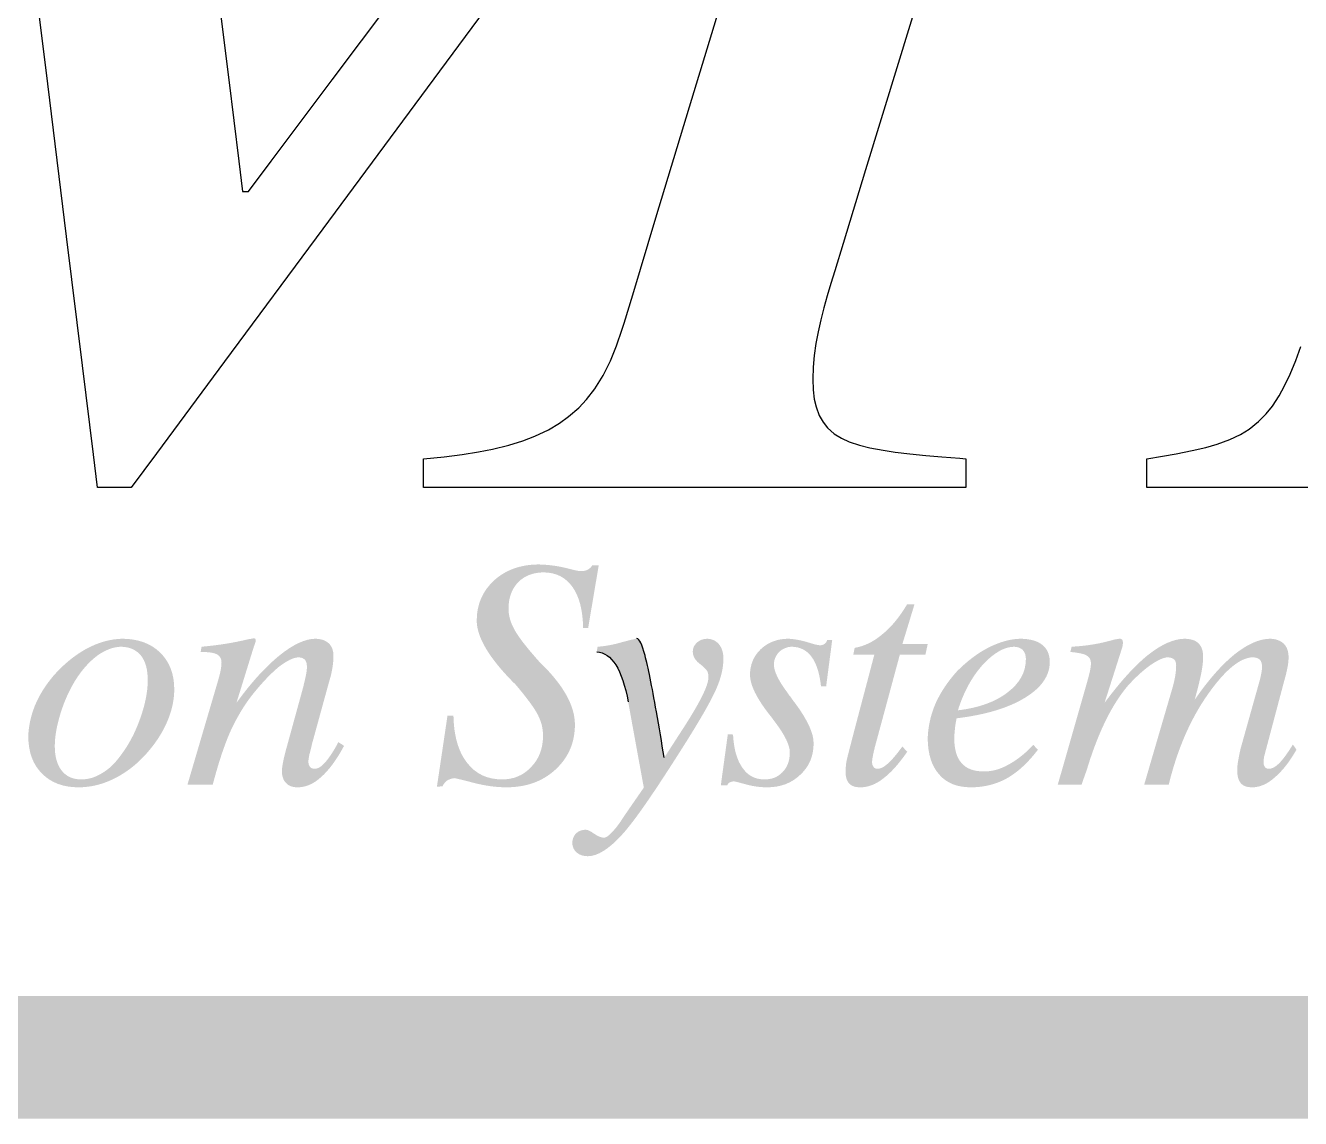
# Model space of a CAD drawing. Header units: millimetres. Extents: x 7456 to 7998, y -452 to -67.
# Drawn here: x 7729.77 to 7748.48, y -451.65 to -435.61 of the extents above; entities that cross this region are included whole.
import ezdxf

# ---------------------------------------------------------------- set-up
doc = ezdxf.new("R2010")
doc.units = ezdxf.units.MM
doc.header["$LTSCALE"] = 10
doc.layers.get('0').update_dxf_attribs({"linetype": 'CONTINUOUS'})
doc.layers.add('str', color=7, linetype='CONTINUOUS', lineweight=25)

# ---------------------------------------------------------------- blocks, each defined once
blk = doc.blocks.new('PMI-Logo-3')
h = blk.add_hatch(color=4)
edge = h.paths.add_edge_path()
edge.add_spline(control_points=[(49.058, -8.646), (49.03, -8.646), (49.002, -8.646), (48.974, -8.646)], knot_values=[0, 0, 0, 0, 1, 1, 1, 1], degree=3, periodic=0)
edge.add_spline(control_points=[(48.974, -8.646), (48.959, -8.672), (48.938, -8.691), (48.886, -8.717), (48.855, -8.724), (48.821, -8.722)], knot_values=[0, 0, 0, 0, 0.5, 0.5, 1, 1, 1, 1], degree=3, periodic=0)
edge.add_spline(control_points=[(48.821, -8.722), (48.81, -8.724), (48.746, -8.711), (48.627, -8.68)], knot_values=[0, 0, 0, 0, 1, 1, 1, 1], degree=3, periodic=0)
edge.add_spline(control_points=[(48.627, -8.68), (48.508, -8.652), (48.39, -8.637), (48.273, -8.635)], knot_values=[0, 0, 0, 0, 1, 1, 1, 1], degree=3, periodic=0)
edge.add_spline(control_points=[(48.273, -8.635), (48.04, -8.637), (47.847, -8.706), (47.697, -8.842)], knot_values=[0, 0, 0, 0, 1, 1, 1, 1], degree=3, periodic=0)
edge.add_spline(control_points=[(47.697, -8.842), (47.546, -8.981), (47.47, -9.153), (47.47, -9.581), (47.629, -9.848), (47.944, -10.168)], knot_values=[0, 0, 0, 0, 0.495868, 0.495868, 1, 1, 1, 1], degree=3, periodic=0)
edge.add_spline(control_points=[(47.944, -10.168), (47.954, -10.176), (47.957, -10.182), (47.962, -10.182)], knot_values=[0, 0, 0, 0, 1, 1, 1, 1], degree=3, periodic=0)
edge.add_spline(control_points=[(47.962, -10.182), (48.117, -10.364), (48.216, -10.498), (48.312, -10.681), (48.333, -10.771), (48.333, -11.026), (48.284, -11.163), (48.18, -11.27)], knot_values=[0, 0, 0, 0, 0.25982, 0.25982, 0.52368, 0.52368, 1, 1, 1, 1], degree=3, periodic=0)
edge.add_spline(control_points=[(48.18, -11.27), (48.078, -11.381), (47.951, -11.434), (47.8, -11.433)], knot_values=[0, 0, 0, 0, 1, 1, 1, 1], degree=3, periodic=0)
edge.add_spline(control_points=[(47.8, -11.433), (47.608, -11.434), (47.455, -11.361), (47.343, -11.215)], knot_values=[0, 0, 0, 0, 1, 1, 1, 1], degree=3, periodic=0)
edge.add_spline(control_points=[(47.343, -11.215), (47.23, -11.07), (47.172, -10.865), (47.167, -10.602)], knot_values=[0, 0, 0, 0, 1, 1, 1, 1], degree=3, periodic=0)
edge.add_spline(control_points=[(47.167, -10.602), (47.141, -10.602), (47.115, -10.603), (47.089, -10.604)], knot_values=[0, 0, 0, 0, 1, 1, 1, 1], degree=3, periodic=0)
edge.add_spline(control_points=[(47.089, -10.604), (47.044, -10.912), (46.998, -11.219), (46.952, -11.527)], knot_values=[0, 0, 0, 0, 1, 1, 1, 1], degree=3, periodic=0)
edge.add_spline(control_points=[(46.952, -11.527), (46.976, -11.526), (47, -11.525), (47.023, -11.525)], knot_values=[0, 0, 0, 0, 1, 1, 1, 1], degree=3, periodic=0)
edge.add_spline(control_points=[(47.023, -11.525), (47.036, -11.495), (47.058, -11.469), (47.086, -11.447)], knot_values=[0, 0, 0, 0, 1, 1, 1, 1], degree=3, periodic=0)
edge.add_spline(control_points=[(47.086, -11.447), (47.115, -11.43), (47.148, -11.42), (47.185, -11.417)], knot_values=[0, 0, 0, 0, 1, 1, 1, 1], degree=3, periodic=0)
edge.add_spline(control_points=[(47.185, -11.417), (47.198, -11.42), (47.279, -11.438), (47.577, -11.516), (47.72, -11.536), (48.113, -11.536), (48.327, -11.46), (48.663, -11.15), (48.748, -10.955), (48.748, -10.476), (48.601, -10.21), (48.305, -9.922)], knot_values=[0, 0, 0, 0, 0.129341, 0.129341, 0.257728, 0.257728, 0.501105, 0.501105, 0.746262, 0.746262, 1, 1, 1, 1], degree=3, periodic=0)
edge.add_spline(control_points=[(48.305, -9.922), (48.292, -9.913), (48.284, -9.901), (48.277, -9.893)], knot_values=[0, 0, 0, 0, 1, 1, 1, 1], degree=3, periodic=0)
edge.add_spline(control_points=[(48.277, -9.893), (48.12, -9.716), (48.014, -9.581), (47.962, -9.485)], knot_values=[0, 0, 0, 0, 1, 1, 1, 1], degree=3, periodic=0)
edge.add_spline(control_points=[(47.962, -9.485), (47.91, -9.392), (47.884, -9.301), (47.884, -9.069), (47.925, -8.955), (48.008, -8.868)], knot_values=[0, 0, 0, 0, 0.385787, 0.385787, 1, 1, 1, 1], degree=3, periodic=0)
edge.add_spline(control_points=[(48.008, -8.868), (48.089, -8.784), (48.201, -8.74), (48.339, -8.738)], knot_values=[0, 0, 0, 0, 1, 1, 1, 1], degree=3, periodic=0)
edge.add_spline(control_points=[(48.339, -8.738), (48.504, -8.74), (48.628, -8.803), (48.806, -9.054), (48.851, -9.233), (48.855, -9.464)], knot_values=[0, 0, 0, 0, 0.501569, 0.501569, 1, 1, 1, 1], degree=3, periodic=0)
edge.add_spline(control_points=[(48.855, -9.464), (48.877, -9.464), (48.898, -9.464), (48.92, -9.464)], knot_values=[0, 0, 0, 0, 1, 1, 1, 1], degree=3, periodic=0)
edge.add_spline(control_points=[(48.92, -9.464), (48.966, -9.191), (49.012, -8.919), (49.058, -8.646)], knot_values=[0, 0, 0, 0, 1, 1, 1, 1], degree=3, periodic=0)
h = blk.add_hatch(color=4)
edge = h.paths.add_edge_path()
edge.add_spline(control_points=[(53.34, -9.672), (53.23, -9.672), (53.12, -9.672), (53.01, -9.672)], knot_values=[0, 0, 0, 0, 1, 1, 1, 1], degree=3, periodic=0)
edge.add_spline(control_points=[(53.01, -9.672), (53.063, -9.499), (53.116, -9.326), (53.168, -9.153)], knot_values=[0, 0, 0, 0, 1, 1, 1, 1], degree=3, periodic=0)
edge.add_spline(control_points=[(53.168, -9.153), (53.137, -9.153), (53.105, -9.153), (53.073, -9.153)], knot_values=[0, 0, 0, 0, 1, 1, 1, 1], degree=3, periodic=0)
edge.add_spline(control_points=[(53.073, -9.153), (52.969, -9.326), (52.86, -9.457), (52.745, -9.548)], knot_values=[0, 0, 0, 0, 1, 1, 1, 1], degree=3, periodic=0)
edge.add_spline(control_points=[(52.745, -9.548), (52.632, -9.643), (52.514, -9.699), (52.389, -9.721)], knot_values=[0, 0, 0, 0, 1, 1, 1, 1], degree=3, periodic=0)
edge.add_spline(control_points=[(52.389, -9.721), (52.383, -9.751), (52.377, -9.78), (52.372, -9.81)], knot_values=[0, 0, 0, 0, 1, 1, 1, 1], degree=3, periodic=0)
edge.add_spline(control_points=[(52.372, -9.81), (52.463, -9.81), (52.554, -9.81), (52.645, -9.81)], knot_values=[0, 0, 0, 0, 1, 1, 1, 1], degree=3, periodic=0)
edge.add_spline(control_points=[(52.645, -9.81), (52.531, -10.245), (52.414, -10.68), (52.291, -11.158), (52.283, -11.195), (52.278, -11.23)], knot_values=[0, 0, 0, 0, 0.91361, 0.91361, 1, 1, 1, 1], degree=3, periodic=0)
edge.add_spline(control_points=[(52.278, -11.23), (52.275, -11.266), (52.27, -11.298), (52.27, -11.4), (52.287, -11.452), (52.317, -11.486)], knot_values=[0, 0, 0, 0, 0.27907, 0.27907, 1, 1, 1, 1], degree=3, periodic=0)
edge.add_spline(control_points=[(52.317, -11.486), (52.35, -11.521), (52.397, -11.536), (52.561, -11.536), (52.66, -11.501), (52.759, -11.423)], knot_values=[0, 0, 0, 0, 0.395683, 0.395683, 1, 1, 1, 1], degree=3, periodic=0)
edge.add_spline(control_points=[(52.759, -11.423), (52.86, -11.348), (52.964, -11.231), (53.073, -11.074)], knot_values=[0, 0, 0, 0, 1, 1, 1, 1], degree=3, periodic=0)
edge.add_spline(control_points=[(53.073, -11.074), (53.052, -11.051), (53.031, -11.028), (53.01, -11.005)], knot_values=[0, 0, 0, 0, 1, 1, 1, 1], degree=3, periodic=0)
edge.add_spline(control_points=[(53.01, -11.005), (52.937, -11.106), (52.875, -11.179), (52.823, -11.225)], knot_values=[0, 0, 0, 0, 1, 1, 1, 1], degree=3, periodic=0)
edge.add_spline(control_points=[(52.823, -11.225), (52.771, -11.272), (52.725, -11.296), (52.689, -11.294)], knot_values=[0, 0, 0, 0, 1, 1, 1, 1], degree=3, periodic=0)
edge.add_spline(control_points=[(52.689, -11.294), (52.667, -11.296), (52.65, -11.29), (52.637, -11.272)], knot_values=[0, 0, 0, 0, 1, 1, 1, 1], degree=3, periodic=0)
edge.add_spline(control_points=[(52.637, -11.272), (52.624, -11.259), (52.616, -11.238), (52.616, -11.191), (52.619, -11.165), (52.626, -11.13)], knot_values=[0, 0, 0, 0, 0.65, 0.65, 1, 1, 1, 1], degree=3, periodic=0)
edge.add_spline(control_points=[(52.626, -11.13), (52.632, -11.096), (52.641, -11.057), (52.652, -11.012)], knot_values=[0, 0, 0, 0, 1, 1, 1, 1], degree=3, periodic=0)
edge.add_spline(control_points=[(52.652, -11.012), (52.761, -10.611), (52.869, -10.21), (52.977, -9.81)], knot_values=[0, 0, 0, 0, 1, 1, 1, 1], degree=3, periodic=0)
edge.add_spline(control_points=[(52.977, -9.81), (53.088, -9.81), (53.199, -9.81), (53.31, -9.81)], knot_values=[0, 0, 0, 0, 1, 1, 1, 1], degree=3, periodic=0)
edge.add_spline(control_points=[(53.31, -9.81), (53.32, -9.764), (53.33, -9.718), (53.34, -9.672)], knot_values=[0, 0, 0, 0, 1, 1, 1, 1], degree=3, periodic=0)
h = blk.add_hatch(color=4)
edge = h.paths.add_edge_path()
edge.add_spline(control_points=[(43.451, -10.657), (43.507, -10.522), (43.533, -10.387), (43.533, -10.062), (43.472, -9.904), (43.352, -9.784)], knot_values=[0, 0, 0, 0, 0.394928, 0.394928, 1, 1, 1, 1], degree=3, periodic=0)
edge.add_spline(control_points=[(43.352, -9.784), (43.23, -9.665), (43.066, -9.604), (42.861, -9.602)], knot_values=[0, 0, 0, 0, 1, 1, 1, 1], degree=3, periodic=0)
edge.add_spline(control_points=[(42.861, -9.602), (42.708, -9.604), (42.552, -9.647), (42.396, -9.729)], knot_values=[0, 0, 0, 0, 1, 1, 1, 1], degree=3, periodic=0)
edge.add_spline(control_points=[(42.396, -9.729), (42.24, -9.815), (42.095, -9.932), (41.962, -10.083)], knot_values=[0, 0, 0, 0, 1, 1, 1, 1], degree=3, periodic=0)
edge.add_spline(control_points=[(41.962, -10.083), (41.856, -10.208), (41.773, -10.34), (41.718, -10.476)], knot_values=[0, 0, 0, 0, 1, 1, 1, 1], degree=3, periodic=0)
edge.add_spline(control_points=[(41.718, -10.476), (41.664, -10.615), (41.635, -10.748), (41.633, -10.88)], knot_values=[0, 0, 0, 0, 1, 1, 1, 1], degree=3, periodic=0)
edge.add_spline(control_points=[(41.633, -10.88), (41.635, -11.08), (41.694, -11.241), (41.812, -11.358)], knot_values=[0, 0, 0, 0, 1, 1, 1, 1], degree=3, periodic=0)
edge.add_spline(control_points=[(41.812, -11.358), (41.934, -11.48), (42.092, -11.536), (42.453, -11.536), (42.617, -11.495), (42.778, -11.409)], knot_values=[0, 0, 0, 0, 0.540717, 0.540717, 1, 1, 1, 1], degree=3, periodic=0)
edge.add_spline(control_points=[(42.778, -11.409), (42.939, -11.324), (43.086, -11.204), (43.216, -11.044)], knot_values=[0, 0, 0, 0, 1, 1, 1, 1], degree=3, periodic=0)
edge.add_spline(control_points=[(43.216, -11.044), (43.317, -10.923), (43.395, -10.795), (43.451, -10.657)], knot_values=[0, 0, 0, 0, 1, 1, 1, 1], degree=3, periodic=0)
edge = h.paths.add_edge_path(flags=16)
edge.add_spline(control_points=[(43.099, -9.82), (43.159, -9.896), (43.188, -10.003), (43.188, -10.293), (43.154, -10.459), (43.025, -10.823), (42.941, -10.984), (42.835, -11.122)], knot_values=[0, 0, 0, 0, 0.314887, 0.314887, 0.65646, 0.65646, 1, 1, 1, 1], degree=3, periodic=0)
edge.add_spline(control_points=[(42.835, -11.122), (42.762, -11.223), (42.682, -11.301), (42.591, -11.353)], knot_values=[0, 0, 0, 0, 1, 1, 1, 1], degree=3, periodic=0)
edge.add_spline(control_points=[(42.591, -11.353), (42.501, -11.409), (42.412, -11.434), (42.324, -11.433)], knot_values=[0, 0, 0, 0, 1, 1, 1, 1], degree=3, periodic=0)
edge.add_spline(control_points=[(42.324, -11.433), (42.216, -11.434), (42.13, -11.397), (42.069, -11.32)], knot_values=[0, 0, 0, 0, 1, 1, 1, 1], degree=3, periodic=0)
edge.add_spline(control_points=[(42.069, -11.32), (42.009, -11.246), (41.978, -11.139), (41.978, -10.872), (42.005, -10.729), (42.1, -10.42), (42.165, -10.275), (42.246, -10.142)], knot_values=[0, 0, 0, 0, 0.353018, 0.353018, 0.679112, 0.679112, 1, 1, 1, 1], degree=3, periodic=0)
edge.add_spline(control_points=[(42.246, -10.142), (42.334, -10.003), (42.43, -9.898), (42.534, -9.82)], knot_values=[0, 0, 0, 0, 1, 1, 1, 1], degree=3, periodic=0)
edge.add_spline(control_points=[(42.534, -9.82), (42.637, -9.747), (42.741, -9.708), (42.84, -9.706)], knot_values=[0, 0, 0, 0, 1, 1, 1, 1], degree=3, periodic=0)
edge.add_spline(control_points=[(42.84, -9.706), (42.952, -9.708), (43.038, -9.747), (43.099, -9.82)], knot_values=[0, 0, 0, 0, 1, 1, 1, 1], degree=3, periodic=0)
h = blk.add_hatch(color=4)
edge = h.paths.add_edge_path()
edge.add_spline(control_points=[(45.549, -10.161), (45.568, -10.098), (45.583, -10.038), (45.592, -9.979)], knot_values=[0, 0, 0, 0, 1, 1, 1, 1], degree=3, periodic=0)
edge.add_spline(control_points=[(45.592, -9.979), (45.601, -9.924), (45.605, -9.872), (45.605, -9.755), (45.585, -9.701), (45.503, -9.623), (45.445, -9.604), (45.37, -9.602)], knot_values=[0, 0, 0, 0, 0.253165, 0.253165, 0.626582, 0.626582, 1, 1, 1, 1], degree=3, periodic=0)
edge.add_spline(control_points=[(45.37, -9.602), (45.235, -9.604), (45.078, -9.677), (44.724, -9.965), (44.536, -10.169), (44.342, -10.438)], knot_values=[0, 0, 0, 0, 0.497372, 0.497372, 1, 1, 1, 1], degree=3, periodic=0)
edge.add_spline(control_points=[(44.342, -10.438), (44.418, -10.194), (44.493, -9.95), (44.569, -9.706)], knot_values=[0, 0, 0, 0, 1, 1, 1, 1], degree=3, periodic=0)
edge.add_spline(control_points=[(44.569, -9.706), (44.578, -9.685), (44.583, -9.669), (44.586, -9.656)], knot_values=[0, 0, 0, 0, 1, 1, 1, 1], degree=3, periodic=0)
edge.add_spline(control_points=[(44.586, -9.656), (44.591, -9.647), (44.593, -9.639), (44.593, -9.62), (44.593, -9.61), (44.588, -9.604)], knot_values=[0, 0, 0, 0, 0.3125, 0.3125, 1, 1, 1, 1], degree=3, periodic=0)
edge.add_spline(control_points=[(44.588, -9.604), (44.583, -9.6), (44.578, -9.597), (44.569, -9.595)], knot_values=[0, 0, 0, 0, 1, 1, 1, 1], degree=3, periodic=0)
edge.add_spline(control_points=[(44.569, -9.595), (44.565, -9.597), (44.541, -9.602), (44.5, -9.608)], knot_values=[0, 0, 0, 0, 1, 1, 1, 1], degree=3, periodic=0)
edge.add_spline(control_points=[(44.5, -9.608), (44.302, -9.656), (44.097, -9.688), (43.889, -9.706)], knot_values=[0, 0, 0, 0, 1, 1, 1, 1], degree=3, periodic=0)
edge.add_spline(control_points=[(43.889, -9.706), (43.885, -9.729), (43.881, -9.751), (43.876, -9.774)], knot_values=[0, 0, 0, 0, 1, 1, 1, 1], degree=3, periodic=0)
edge.add_spline(control_points=[(43.876, -9.774), (43.888, -9.774), (43.899, -9.774), (43.91, -9.774)], knot_values=[0, 0, 0, 0, 1, 1, 1, 1], degree=3, periodic=0)
edge.add_spline(control_points=[(43.91, -9.774), (43.999, -9.777), (44.061, -9.787), (44.097, -9.81)], knot_values=[0, 0, 0, 0, 1, 1, 1, 1], degree=3, periodic=0)
edge.add_spline(control_points=[(44.097, -9.81), (44.131, -9.831), (44.148, -9.865), (44.148, -9.939), (44.144, -9.976), (44.136, -10.018)], knot_values=[0, 0, 0, 0, 0.619048, 0.619048, 1, 1, 1, 1], degree=3, periodic=0)
edge.add_spline(control_points=[(44.136, -10.018), (44.126, -10.064), (44.113, -10.114), (43.966, -10.613), (43.836, -11.057), (43.705, -11.501)], knot_values=[0, 0, 0, 0, 0.111045, 0.111045, 1, 1, 1, 1], degree=3, periodic=0)
edge.add_spline(control_points=[(43.705, -11.501), (43.815, -11.501), (43.925, -11.501), (44.034, -11.501)], knot_values=[0, 0, 0, 0, 1, 1, 1, 1], degree=3, periodic=0)
edge.add_spline(control_points=[(44.034, -11.501), (44.11, -11.212), (44.187, -10.979), (44.269, -10.797)], knot_values=[0, 0, 0, 0, 1, 1, 1, 1], degree=3, periodic=0)
edge.add_spline(control_points=[(44.269, -10.797), (44.351, -10.621), (44.449, -10.456), (44.686, -10.163), (44.796, -10.049), (44.897, -9.966)], knot_values=[0, 0, 0, 0, 0.496819, 0.496819, 1, 1, 1, 1], degree=3, periodic=0)
edge.add_spline(control_points=[(44.897, -9.966), (45.001, -9.887), (45.084, -9.846), (45.152, -9.844)], knot_values=[0, 0, 0, 0, 1, 1, 1, 1], degree=3, periodic=0)
edge.add_spline(control_points=[(45.152, -9.844), (45.188, -9.846), (45.216, -9.857), (45.234, -9.876)], knot_values=[0, 0, 0, 0, 1, 1, 1, 1], degree=3, periodic=0)
edge.add_spline(control_points=[(45.234, -9.876), (45.251, -9.898), (45.26, -9.927), (45.26, -9.999), (45.255, -10.034), (45.247, -10.077)], knot_values=[0, 0, 0, 0, 0.606557, 0.606557, 1, 1, 1, 1], degree=3, periodic=0)
edge.add_spline(control_points=[(45.247, -10.077), (45.238, -10.12), (45.225, -10.178), (45.206, -10.252)], knot_values=[0, 0, 0, 0, 1, 1, 1, 1], degree=3, periodic=0)
edge.add_spline(control_points=[(45.206, -10.252), (45.134, -10.514), (45.062, -10.776), (44.99, -11.038)], knot_values=[0, 0, 0, 0, 1, 1, 1, 1], degree=3, periodic=0)
edge.add_spline(control_points=[(44.99, -11.038), (44.972, -11.106), (44.957, -11.165), (44.949, -11.21)], knot_values=[0, 0, 0, 0, 1, 1, 1, 1], degree=3, periodic=0)
edge.add_spline(control_points=[(44.949, -11.21), (44.941, -11.257), (44.934, -11.294), (44.934, -11.391), (44.953, -11.443), (45.024, -11.519), (45.074, -11.536), (45.242, -11.536), (45.344, -11.495), (45.443, -11.404)], knot_values=[0, 0, 0, 0, 0.094941, 0.094941, 0.328336, 0.328336, 0.577274, 0.577274, 1, 1, 1, 1], degree=3, periodic=0)
edge.add_spline(control_points=[(45.443, -11.404), (45.542, -11.318), (45.644, -11.182), (45.743, -10.997)], knot_values=[0, 0, 0, 0, 1, 1, 1, 1], degree=3, periodic=0)
edge.add_spline(control_points=[(45.743, -10.997), (45.719, -10.98), (45.694, -10.964), (45.669, -10.948)], knot_values=[0, 0, 0, 0, 1, 1, 1, 1], degree=3, periodic=0)
edge.add_spline(control_points=[(45.669, -10.948), (45.605, -11.07), (45.546, -11.156), (45.497, -11.212)], knot_values=[0, 0, 0, 0, 1, 1, 1, 1], degree=3, periodic=0)
edge.add_spline(control_points=[(45.497, -11.212), (45.447, -11.268), (45.402, -11.296), (45.363, -11.294)], knot_values=[0, 0, 0, 0, 1, 1, 1, 1], degree=3, periodic=0)
edge.add_spline(control_points=[(45.363, -11.294), (45.337, -11.296), (45.315, -11.288), (45.3, -11.27)], knot_values=[0, 0, 0, 0, 1, 1, 1, 1], degree=3, periodic=0)
edge.add_spline(control_points=[(45.3, -11.27), (45.287, -11.256), (45.279, -11.231), (45.279, -11.179), (45.284, -11.152), (45.29, -11.117)], knot_values=[0, 0, 0, 0, 0.613636, 0.613636, 1, 1, 1, 1], degree=3, periodic=0)
edge.add_spline(control_points=[(45.29, -11.117), (45.299, -11.085), (45.312, -11.033), (45.328, -10.964)], knot_values=[0, 0, 0, 0, 1, 1, 1, 1], degree=3, periodic=0)
edge.add_spline(control_points=[(45.328, -10.964), (45.402, -10.696), (45.475, -10.428), (45.549, -10.161)], knot_values=[0, 0, 0, 0, 1, 1, 1, 1], degree=3, periodic=0)
h = blk.add_hatch(color=4)
edge = h.paths.add_edge_path()
edge.add_spline(control_points=[(49.911, -11.15), (49.877, -10.951), (49.844, -10.752), (49.749, -10.213), (49.7, -9.966), (49.621, -9.675), (49.585, -9.602), (49.554, -9.6)], knot_values=[0, 0, 0, 0, 0.226419, 0.226419, 0.614671, 0.614671, 1, 1, 1, 1], degree=3, periodic=0)
edge.add_spline(control_points=[(49.554, -9.6), (49.538, -9.602), (49.473, -9.617), (49.361, -9.647)], knot_values=[0, 0, 0, 0, 1, 1, 1, 1], degree=3, periodic=0)
edge.add_spline(control_points=[(49.361, -9.647), (49.248, -9.68), (49.144, -9.699), (49.043, -9.706)], knot_values=[0, 0, 0, 0, 1, 1, 1, 1], degree=3, periodic=0)
edge.add_spline(control_points=[(49.043, -9.706), (49.039, -9.729), (49.036, -9.751), (49.032, -9.774)], knot_values=[0, 0, 0, 0, 1, 1, 1, 1], degree=3, periodic=0)
edge.add_spline(control_points=[(49.032, -9.774), (49.227, -9.784), (49.362, -9.999), (49.442, -10.425)], knot_values=[0, 0, 0, 0, 1, 1, 1, 1], degree=3, periodic=0)
edge.add_spline(control_points=[(49.442, -10.425), (49.442, -10.435), (49.445, -10.441), (49.445, -10.444)], knot_values=[0, 0, 0, 0, 1, 1, 1, 1], degree=3, periodic=0)
edge.add_spline(control_points=[(49.445, -10.444), (49.511, -10.809), (49.578, -11.175), (49.645, -11.54)], knot_values=[0, 0, 0, 0, 1, 1, 1, 1], degree=3, periodic=0)
edge.add_spline(control_points=[(49.645, -11.54), (49.558, -11.665), (49.471, -11.791), (49.385, -11.916)], knot_values=[0, 0, 0, 0, 1, 1, 1, 1], degree=3, periodic=0)
edge.add_spline(control_points=[(49.385, -11.916), (49.333, -12), (49.283, -12.067), (49.235, -12.116)], knot_values=[0, 0, 0, 0, 1, 1, 1, 1], degree=3, periodic=0)
edge.add_spline(control_points=[(49.235, -12.116), (49.188, -12.168), (49.154, -12.192), (49.091, -12.192), (49.05, -12.175), (48.998, -12.14)], knot_values=[0, 0, 0, 0, 0.45283, 0.45283, 1, 1, 1, 1], degree=3, periodic=0)
edge.add_spline(control_points=[(48.998, -12.14), (48.951, -12.106), (48.914, -12.088), (48.838, -12.088), (48.798, -12.106), (48.762, -12.136)], knot_values=[0, 0, 0, 0, 0.338462, 0.338462, 1, 1, 1, 1], degree=3, periodic=0)
edge.add_spline(control_points=[(48.762, -12.136), (48.733, -12.168), (48.715, -12.209), (48.713, -12.257)], knot_values=[0, 0, 0, 0, 1, 1, 1, 1], degree=3, periodic=0)
edge.add_spline(control_points=[(48.713, -12.257), (48.715, -12.311), (48.735, -12.354), (48.772, -12.386)], knot_values=[0, 0, 0, 0, 1, 1, 1, 1], degree=3, periodic=0)
edge.add_spline(control_points=[(48.772, -12.386), (48.81, -12.418), (48.858, -12.433), (49.045, -12.433), (49.193, -12.338), (49.538, -11.958), (49.796, -11.576), (50.379, -10.657), (50.521, -10.407), (50.652, -10.109), (50.681, -9.978), (50.681, -9.786), (50.662, -9.722), (50.585, -9.628), (50.533, -9.604), (50.468, -9.602)], knot_values=[0, 0, 0, 0, 0.097957, 0.097957, 0.31786, 0.31786, 0.540564, 0.540564, 0.680611, 0.680611, 0.817892, 0.817892, 0.908946, 0.908946, 1, 1, 1, 1], degree=3, periodic=0)
edge.add_spline(control_points=[(50.468, -9.602), (50.416, -9.604), (50.371, -9.621), (50.336, -9.652)], knot_values=[0, 0, 0, 0, 1, 1, 1, 1], degree=3, periodic=0)
edge.add_spline(control_points=[(50.336, -9.652), (50.302, -9.685), (50.282, -9.722), (50.282, -9.833), (50.317, -9.889), (50.384, -9.937)], knot_values=[0, 0, 0, 0, 0.414894, 0.414894, 1, 1, 1, 1], degree=3, periodic=0)
edge.add_spline(control_points=[(50.384, -9.937), (50.392, -9.945), (50.396, -9.95), (50.401, -9.95)], knot_values=[0, 0, 0, 0, 1, 1, 1, 1], degree=3, periodic=0)
edge.add_spline(control_points=[(50.401, -9.95), (50.44, -9.984), (50.463, -10.01), (50.473, -10.028)], knot_values=[0, 0, 0, 0, 1, 1, 1, 1], degree=3, periodic=0)
edge.add_spline(control_points=[(50.473, -10.028), (50.481, -10.049), (50.486, -10.072), (50.486, -10.157), (50.46, -10.236), (50.408, -10.34)], knot_values=[0, 0, 0, 0, 0.333333, 0.333333, 1, 1, 1, 1], degree=3, periodic=0)
edge.add_spline(control_points=[(50.408, -10.34), (50.356, -10.448), (50.27, -10.595), (50.069, -10.905), (49.99, -11.028), (49.911, -11.15)], knot_values=[0, 0, 0, 0, 0.605872, 0.605872, 1, 1, 1, 1], degree=3, periodic=0)
h = blk.add_hatch(color=4)
edge = h.paths.add_edge_path()
edge.add_spline(control_points=[(52.097, -9.617), (52.074, -9.617), (52.051, -9.617), (52.029, -9.617)], knot_values=[0, 0, 0, 0, 1, 1, 1, 1], degree=3, periodic=0)
edge.add_spline(control_points=[(52.029, -9.617), (52.029, -9.639), (52.018, -9.654), (52, -9.667)], knot_values=[0, 0, 0, 0, 1, 1, 1, 1], degree=3, periodic=0)
edge.add_spline(control_points=[(52, -9.667), (51.983, -9.682), (51.961, -9.688), (51.938, -9.686)], knot_values=[0, 0, 0, 0, 1, 1, 1, 1], degree=3, periodic=0)
edge.add_spline(control_points=[(51.938, -9.686), (51.918, -9.688), (51.862, -9.675), (51.772, -9.646)], knot_values=[0, 0, 0, 0, 1, 1, 1, 1], degree=3, periodic=0)
edge.add_spline(control_points=[(51.772, -9.646), (51.681, -9.62), (51.597, -9.604), (51.519, -9.602)], knot_values=[0, 0, 0, 0, 1, 1, 1, 1], degree=3, periodic=0)
edge.add_spline(control_points=[(51.519, -9.602), (51.379, -9.604), (51.262, -9.649), (51.167, -9.738)], knot_values=[0, 0, 0, 0, 1, 1, 1, 1], degree=3, periodic=0)
edge.add_spline(control_points=[(51.167, -9.738), (51.074, -9.828), (51.027, -9.939), (51.027, -10.202), (51.113, -10.377), (51.281, -10.592)], knot_values=[0, 0, 0, 0, 0.506726, 0.506726, 1, 1, 1, 1], degree=3, periodic=0)
edge.add_spline(control_points=[(51.281, -10.592), (51.304, -10.618), (51.317, -10.638), (51.325, -10.649)], knot_values=[0, 0, 0, 0, 1, 1, 1, 1], degree=3, periodic=0)
edge.add_spline(control_points=[(51.325, -10.649), (51.333, -10.662), (51.346, -10.677), (51.359, -10.694)], knot_values=[0, 0, 0, 0, 1, 1, 1, 1], degree=3, periodic=0)
edge.add_spline(control_points=[(51.359, -10.694), (51.484, -10.862), (51.545, -10.989), (51.545, -11.189), (51.515, -11.272), (51.452, -11.337)], knot_values=[0, 0, 0, 0, 0.455621, 0.455621, 1, 1, 1, 1], degree=3, periodic=0)
edge.add_spline(control_points=[(51.452, -11.337), (51.392, -11.402), (51.312, -11.434), (51.214, -11.433)], knot_values=[0, 0, 0, 0, 1, 1, 1, 1], degree=3, periodic=0)
edge.add_spline(control_points=[(51.214, -11.433), (51.094, -11.434), (50.998, -11.384), (50.928, -11.281)], knot_values=[0, 0, 0, 0, 1, 1, 1, 1], degree=3, periodic=0)
edge.add_spline(control_points=[(50.928, -11.281), (50.857, -11.182), (50.816, -11.038), (50.806, -10.849)], knot_values=[0, 0, 0, 0, 1, 1, 1, 1], degree=3, periodic=0)
edge.add_spline(control_points=[(50.806, -10.849), (50.783, -10.848), (50.761, -10.847), (50.738, -10.846)], knot_values=[0, 0, 0, 0, 1, 1, 1, 1], degree=3, periodic=0)
edge.add_spline(control_points=[(50.738, -10.846), (50.708, -11.068), (50.677, -11.29), (50.647, -11.512)], knot_values=[0, 0, 0, 0, 1, 1, 1, 1], degree=3, periodic=0)
edge.add_spline(control_points=[(50.647, -11.512), (50.674, -11.512), (50.701, -11.512), (50.728, -11.512)], knot_values=[0, 0, 0, 0, 1, 1, 1, 1], degree=3, periodic=0)
edge.add_spline(control_points=[(50.728, -11.512), (50.738, -11.495), (50.748, -11.482), (50.761, -11.473)], knot_values=[0, 0, 0, 0, 1, 1, 1, 1], degree=3, periodic=0)
edge.add_spline(control_points=[(50.761, -11.473), (50.777, -11.465), (50.793, -11.46), (50.818, -11.459)], knot_values=[0, 0, 0, 0, 1, 1, 1, 1], degree=3, periodic=0)
edge.add_spline(control_points=[(50.818, -11.459), (50.831, -11.46), (50.884, -11.473), (51.073, -11.525), (51.163, -11.536), (51.421, -11.536), (51.566, -11.485), (51.683, -11.371)], knot_values=[0, 0, 0, 0, 0.245667, 0.245667, 0.497112, 0.497112, 1, 1, 1, 1], degree=3, periodic=0)
edge.add_spline(control_points=[(51.683, -11.371), (51.8, -11.264), (51.855, -11.126), (51.855, -10.833), (51.777, -10.662), (51.623, -10.452)], knot_values=[0, 0, 0, 0, 0.562249, 0.562249, 1, 1, 1, 1], degree=3, periodic=0)
edge.add_spline(control_points=[(51.623, -10.452), (51.592, -10.413), (51.571, -10.384), (51.556, -10.36)], knot_values=[0, 0, 0, 0, 1, 1, 1, 1], degree=3, periodic=0)
edge.add_spline(control_points=[(51.556, -10.36), (51.546, -10.351), (51.536, -10.338), (51.523, -10.316)], knot_values=[0, 0, 0, 0, 1, 1, 1, 1], degree=3, periodic=0)
edge.add_spline(control_points=[(51.523, -10.316), (51.4, -10.153), (51.338, -10.028), (51.338, -9.876), (51.361, -9.823), (51.406, -9.774)], knot_values=[0, 0, 0, 0, 0.596899, 0.596899, 1, 1, 1, 1], degree=3, periodic=0)
edge.add_spline(control_points=[(51.406, -9.774), (51.452, -9.732), (51.506, -9.708), (51.569, -9.706)], knot_values=[0, 0, 0, 0, 1, 1, 1, 1], degree=3, periodic=0)
edge.add_spline(control_points=[(51.569, -9.706), (51.678, -9.708), (51.764, -9.751), (51.827, -9.835)], knot_values=[0, 0, 0, 0, 1, 1, 1, 1], degree=3, periodic=0)
edge.add_spline(control_points=[(51.827, -9.835), (51.892, -9.922), (51.933, -10.051), (51.951, -10.223)], knot_values=[0, 0, 0, 0, 1, 1, 1, 1], degree=3, periodic=0)
edge.add_spline(control_points=[(51.951, -10.223), (51.973, -10.223), (51.995, -10.223), (52.018, -10.223)], knot_values=[0, 0, 0, 0, 1, 1, 1, 1], degree=3, periodic=0)
edge.add_spline(control_points=[(52.018, -10.223), (52.044, -10.021), (52.071, -9.819), (52.097, -9.617)], knot_values=[0, 0, 0, 0, 1, 1, 1, 1], degree=3, periodic=0)
h = blk.add_hatch(color=4)
edge = h.paths.add_edge_path()
edge.add_spline(control_points=[(53.716, -10.638), (54.094, -10.592), (54.389, -10.503), (54.821, -10.239), (54.929, -10.083), (54.929, -9.81), (54.896, -9.735), (54.832, -9.682)], knot_values=[0, 0, 0, 0, 0.396417, 0.396417, 0.791868, 0.791868, 1, 1, 1, 1], degree=3, periodic=0)
edge.add_spline(control_points=[(54.832, -9.682), (54.767, -9.63), (54.672, -9.604), (54.549, -9.602)], knot_values=[0, 0, 0, 0, 1, 1, 1, 1], degree=3, periodic=0)
edge.add_spline(control_points=[(54.549, -9.602), (54.418, -9.604), (54.28, -9.643), (54.133, -9.716)], knot_values=[0, 0, 0, 0, 1, 1, 1, 1], degree=3, periodic=0)
edge.add_spline(control_points=[(54.133, -9.716), (53.986, -9.792), (53.85, -9.896), (53.722, -10.025)], knot_values=[0, 0, 0, 0, 1, 1, 1, 1], degree=3, periodic=0)
edge.add_spline(control_points=[(53.722, -10.025), (53.602, -10.157), (53.507, -10.299), (53.439, -10.451)], knot_values=[0, 0, 0, 0, 1, 1, 1, 1], degree=3, periodic=0)
edge.add_spline(control_points=[(53.439, -10.451), (53.375, -10.605), (53.343, -10.757), (53.34, -10.906)], knot_values=[0, 0, 0, 0, 1, 1, 1, 1], degree=3, periodic=0)
edge.add_spline(control_points=[(53.34, -10.906), (53.343, -11.106), (53.392, -11.262), (53.491, -11.371)], knot_values=[0, 0, 0, 0, 1, 1, 1, 1], degree=3, periodic=0)
edge.add_spline(control_points=[(53.491, -11.371), (53.59, -11.485), (53.729, -11.536), (54.072, -11.536), (54.228, -11.498), (54.509, -11.342), (54.644, -11.217), (54.774, -11.048)], knot_values=[0, 0, 0, 0, 0.341416, 0.341416, 0.671297, 0.671297, 1, 1, 1, 1], degree=3, periodic=0)
edge.add_spline(control_points=[(54.774, -11.048), (54.754, -11.027), (54.735, -11.005), (54.715, -10.984)], knot_values=[0, 0, 0, 0, 1, 1, 1, 1], degree=3, periodic=0)
edge.add_spline(control_points=[(54.715, -10.984), (54.608, -11.098), (54.497, -11.184), (54.387, -11.243)], knot_values=[0, 0, 0, 0, 1, 1, 1, 1], degree=3, periodic=0)
edge.add_spline(control_points=[(54.387, -11.243), (54.28, -11.303), (54.174, -11.331), (54.075, -11.329)], knot_values=[0, 0, 0, 0, 1, 1, 1, 1], degree=3, periodic=0)
edge.add_spline(control_points=[(54.075, -11.329), (53.945, -11.331), (53.847, -11.296), (53.783, -11.223)], knot_values=[0, 0, 0, 0, 1, 1, 1, 1], degree=3, periodic=0)
edge.add_spline(control_points=[(53.783, -11.223), (53.718, -11.153), (53.686, -11.046), (53.686, -10.873), (53.688, -10.836), (53.693, -10.789)], knot_values=[0, 0, 0, 0, 0.836735, 0.836735, 1, 1, 1, 1], degree=3, periodic=0)
edge.add_spline(control_points=[(53.693, -10.789), (53.696, -10.745), (53.705, -10.694), (53.716, -10.638)], knot_values=[0, 0, 0, 0, 1, 1, 1, 1], degree=3, periodic=0)
edge = h.paths.add_edge_path(flags=16)
edge.add_spline(control_points=[(54.577, -9.748), (54.605, -9.779), (54.618, -9.818), (54.618, -10.036), (54.538, -10.181), (54.379, -10.301)], knot_values=[0, 0, 0, 0, 0.216216, 0.216216, 1, 1, 1, 1], degree=3, periodic=0)
edge.add_spline(control_points=[(54.379, -10.301), (54.219, -10.425), (54.005, -10.501), (53.733, -10.534)], knot_values=[0, 0, 0, 0, 1, 1, 1, 1], degree=3, periodic=0)
edge.add_spline(control_points=[(53.733, -10.534), (53.808, -10.295), (53.917, -10.096), (54.057, -9.94)], knot_values=[0, 0, 0, 0, 1, 1, 1, 1], degree=3, periodic=0)
edge.add_spline(control_points=[(54.057, -9.94), (54.2, -9.786), (54.335, -9.708), (54.465, -9.706)], knot_values=[0, 0, 0, 0, 1, 1, 1, 1], degree=3, periodic=0)
edge.add_spline(control_points=[(54.465, -9.706), (54.512, -9.708), (54.551, -9.722), (54.577, -9.748)], knot_values=[0, 0, 0, 0, 1, 1, 1, 1], degree=3, periodic=0)
h = blk.add_hatch(color=4)
edge = h.paths.add_edge_path()
edge.add_spline(control_points=[(56.477, -11.501), (56.589, -11.044), (56.757, -10.653), (57.21, -10.008), (57.407, -9.846), (57.573, -9.844)], knot_values=[0, 0, 0, 0, 0.501224, 0.501224, 1, 1, 1, 1], degree=3, periodic=0)
edge.add_spline(control_points=[(57.573, -9.844), (57.615, -9.846), (57.644, -9.857), (57.664, -9.876)], knot_values=[0, 0, 0, 0, 1, 1, 1, 1], degree=3, periodic=0)
edge.add_spline(control_points=[(57.664, -9.876), (57.683, -9.898), (57.691, -9.927), (57.691, -9.989), (57.69, -10.018), (57.681, -10.055)], knot_values=[0, 0, 0, 0, 0.634615, 0.634615, 1, 1, 1, 1], degree=3, periodic=0)
edge.add_spline(control_points=[(57.681, -10.055), (57.675, -10.094), (57.664, -10.14), (57.649, -10.189)], knot_values=[0, 0, 0, 0, 1, 1, 1, 1], degree=3, periodic=0)
edge.add_spline(control_points=[(57.649, -10.189), (57.57, -10.47), (57.492, -10.75), (57.413, -11.031)], knot_values=[0, 0, 0, 0, 1, 1, 1, 1], degree=3, periodic=0)
edge.add_spline(control_points=[(57.413, -11.031), (57.4, -11.087), (57.39, -11.139), (57.381, -11.189)], knot_values=[0, 0, 0, 0, 1, 1, 1, 1], degree=3, periodic=0)
edge.add_spline(control_points=[(57.381, -11.189), (57.372, -11.241), (57.368, -11.279), (57.368, -11.389), (57.385, -11.447), (57.415, -11.482)], knot_values=[0, 0, 0, 0, 0.268817, 0.268817, 1, 1, 1, 1], degree=3, periodic=0)
edge.add_spline(control_points=[(57.415, -11.482), (57.446, -11.519), (57.496, -11.536), (57.657, -11.536), (57.755, -11.498), (57.854, -11.41)], knot_values=[0, 0, 0, 0, 0.416058, 0.416058, 1, 1, 1, 1], degree=3, periodic=0)
edge.add_spline(control_points=[(57.854, -11.41), (57.953, -11.327), (58.05, -11.205), (58.14, -11.046)], knot_values=[0, 0, 0, 0, 1, 1, 1, 1], degree=3, periodic=0)
edge.add_spline(control_points=[(58.14, -11.046), (58.125, -11.024), (58.109, -11.001), (58.093, -10.979)], knot_values=[0, 0, 0, 0, 1, 1, 1, 1], degree=3, periodic=0)
edge.add_spline(control_points=[(58.093, -10.979), (58.02, -11.098), (57.96, -11.179), (57.912, -11.225)], knot_values=[0, 0, 0, 0, 1, 1, 1, 1], degree=3, periodic=0)
edge.add_spline(control_points=[(57.912, -11.225), (57.865, -11.272), (57.821, -11.296), (57.781, -11.294)], knot_values=[0, 0, 0, 0, 1, 1, 1, 1], degree=3, periodic=0)
edge.add_spline(control_points=[(57.781, -11.294), (57.758, -11.296), (57.743, -11.29), (57.73, -11.272)], knot_values=[0, 0, 0, 0, 1, 1, 1, 1], degree=3, periodic=0)
edge.add_spline(control_points=[(57.73, -11.272), (57.717, -11.257), (57.711, -11.233), (57.711, -11.195), (57.714, -11.184), (57.714, -11.169)], knot_values=[0, 0, 0, 0, 0.757576, 0.757576, 1, 1, 1, 1], degree=3, periodic=0)
edge.add_spline(control_points=[(57.714, -11.169), (57.716, -11.156), (57.717, -11.14), (57.722, -11.124)], knot_values=[0, 0, 0, 0, 1, 1, 1, 1], degree=3, periodic=0)
edge.add_spline(control_points=[(57.722, -11.124), (57.807, -10.804), (57.892, -10.483), (57.977, -10.163)], knot_values=[0, 0, 0, 0, 1, 1, 1, 1], degree=3, periodic=0)
edge.add_spline(control_points=[(57.977, -10.163), (58, -10.083), (58.015, -10.018), (58.024, -9.971)], knot_values=[0, 0, 0, 0, 1, 1, 1, 1], degree=3, periodic=0)
edge.add_spline(control_points=[(58.024, -9.971), (58.033, -9.926), (58.037, -9.883), (58.037, -9.771), (58.018, -9.709), (57.932, -9.626), (57.873, -9.604), (57.795, -9.602)], knot_values=[0, 0, 0, 0, 0.21249, 0.21249, 0.611713, 0.611713, 1, 1, 1, 1], degree=3, periodic=0)
edge.add_spline(control_points=[(57.795, -9.602), (57.655, -9.604), (57.499, -9.673), (57.332, -9.807)], knot_values=[0, 0, 0, 0, 1, 1, 1, 1], degree=3, periodic=0)
edge.add_spline(control_points=[(57.332, -9.807), (57.163, -9.945), (56.99, -10.142), (56.815, -10.397)], knot_values=[0, 0, 0, 0, 1, 1, 1, 1], degree=3, periodic=0)
edge.add_spline(control_points=[(56.815, -10.397), (56.859, -10.236), (56.888, -10.116), (56.919, -9.953), (56.925, -9.889), (56.925, -9.761), (56.906, -9.703), (56.826, -9.623), (56.766, -9.604), (56.683, -9.602)], knot_values=[0, 0, 0, 0, 0.207117, 0.207117, 0.408516, 0.408516, 0.712956, 0.712956, 1, 1, 1, 1], degree=3, periodic=0)
edge.add_spline(control_points=[(56.683, -9.602), (56.542, -9.604), (56.382, -9.675), (56.205, -9.815)], knot_values=[0, 0, 0, 0, 1, 1, 1, 1], degree=3, periodic=0)
edge.add_spline(control_points=[(56.205, -9.815), (56.03, -9.958), (55.842, -10.166), (55.641, -10.438)], knot_values=[0, 0, 0, 0, 1, 1, 1, 1], degree=3, periodic=0)
edge.add_spline(control_points=[(55.641, -10.438), (55.718, -10.199), (55.794, -9.96), (55.87, -9.721)], knot_values=[0, 0, 0, 0, 1, 1, 1, 1], degree=3, periodic=0)
edge.add_spline(control_points=[(55.87, -9.721), (55.875, -9.709), (55.877, -9.696), (55.878, -9.685)], knot_values=[0, 0, 0, 0, 1, 1, 1, 1], degree=3, periodic=0)
edge.add_spline(control_points=[(55.878, -9.685), (55.881, -9.672), (55.881, -9.66), (55.881, -9.634), (55.878, -9.621), (55.864, -9.607), (55.852, -9.602), (55.838, -9.6)], knot_values=[0, 0, 0, 0, 0.287671, 0.287671, 0.703196, 0.703196, 1, 1, 1, 1], degree=3, periodic=0)
edge.add_spline(control_points=[(55.838, -9.6), (55.834, -9.602), (55.814, -9.607), (55.779, -9.61)], knot_values=[0, 0, 0, 0, 1, 1, 1, 1], degree=3, periodic=0)
edge.add_spline(control_points=[(55.779, -9.61), (55.595, -9.665), (55.408, -9.696), (55.214, -9.706)], knot_values=[0, 0, 0, 0, 1, 1, 1, 1], degree=3, periodic=0)
edge.add_spline(control_points=[(55.214, -9.706), (55.208, -9.729), (55.203, -9.751), (55.197, -9.774)], knot_values=[0, 0, 0, 0, 1, 1, 1, 1], degree=3, periodic=0)
edge.add_spline(control_points=[(55.197, -9.774), (55.298, -9.784), (55.367, -9.797), (55.445, -9.839), (55.465, -9.874), (55.465, -9.947), (55.46, -9.982), (55.452, -10.023)], knot_values=[0, 0, 0, 0, 0.38, 0.38, 0.76, 0.76, 1, 1, 1, 1], degree=3, periodic=0)
edge.add_spline(control_points=[(55.452, -10.023), (55.442, -10.067), (55.424, -10.135), (55.276, -10.652), (55.155, -11.077), (55.033, -11.501)], knot_values=[0, 0, 0, 0, 0.17966, 0.17966, 1, 1, 1, 1], degree=3, periodic=0)
edge.add_spline(control_points=[(55.033, -11.501), (55.137, -11.501), (55.24, -11.501), (55.343, -11.501)], knot_values=[0, 0, 0, 0, 1, 1, 1, 1], degree=3, periodic=0)
edge.add_spline(control_points=[(55.343, -11.501), (55.359, -11.454), (55.375, -11.408), (55.392, -11.361)], knot_values=[0, 0, 0, 0, 1, 1, 1, 1], degree=3, periodic=0)
edge.add_spline(control_points=[(55.392, -11.361), (55.4, -11.34), (55.413, -11.303), (55.428, -11.251)], knot_values=[0, 0, 0, 0, 1, 1, 1, 1], degree=3, periodic=0)
edge.add_spline(control_points=[(55.428, -11.251), (55.571, -10.797), (55.743, -10.451), (55.95, -10.208)], knot_values=[0, 0, 0, 0, 1, 1, 1, 1], degree=3, periodic=0)
edge.add_spline(control_points=[(55.95, -10.208), (56.049, -10.101), (56.145, -10.012), (56.239, -9.945)], knot_values=[0, 0, 0, 0, 1, 1, 1, 1], degree=3, periodic=0)
edge.add_spline(control_points=[(56.239, -9.945), (56.335, -9.88), (56.41, -9.846), (56.464, -9.844)], knot_values=[0, 0, 0, 0, 1, 1, 1, 1], degree=3, periodic=0)
edge.add_spline(control_points=[(56.464, -9.844), (56.503, -9.846), (56.53, -9.854), (56.548, -9.872)], knot_values=[0, 0, 0, 0, 1, 1, 1, 1], degree=3, periodic=0)
edge.add_spline(control_points=[(56.548, -9.872), (56.566, -9.889), (56.574, -9.917), (56.574, -9.992), (56.569, -10.038), (56.553, -10.14), (56.537, -10.204), (56.514, -10.282)], knot_values=[0, 0, 0, 0, 0.301277, 0.301277, 0.642723, 0.642723, 1, 1, 1, 1], degree=3, periodic=0)
edge.add_spline(control_points=[(56.514, -10.282), (56.395, -10.689), (56.276, -11.095), (56.158, -11.501)], knot_values=[0, 0, 0, 0, 1, 1, 1, 1], degree=3, periodic=0)
edge.add_spline(control_points=[(56.158, -11.501), (56.264, -11.501), (56.371, -11.501), (56.477, -11.501)], knot_values=[0, 0, 0, 0, 1, 1, 1, 1], degree=3, periodic=0)
for points in [[(53.457, -0.47, 0), (52.955, -2.113, 0), (52.532, -3.499, 0), (52.239, -4.457, 0), (52.13, -4.814, 0), (52.08, -4.977, 0), (52.032, -5.137, 0), (51.987, -5.294, 0), (51.947, -5.45, 0), (51.913, -5.605, 0), (51.885, -5.76, 0), (51.863, -5.914, 0), (51.85, -6.069, 0), (51.845, -6.225, 0), (51.85, -6.364, 0), (51.864, -6.482, 0), (51.887, -6.582, 0), (51.927, -6.694, 0), (51.978, -6.783, 0), (52.036, -6.856, 0), (52.124, -6.933, 0), (52.219, -6.991, 0), (52.318, -7.037, 0), (52.454, -7.083, 0), (52.587, -7.116, 0), (52.759, -7.149, 0), (52.917, -7.172, 0), (53.106, -7.195, 0), (53.316, -7.216, 0), (53.525, -7.234, 0), (53.756, -7.253, 0), (53.837, -7.26, 0), (53.837, -7.273, 0), (53.837, -7.307, 0), (53.837, -7.357, 0), (53.837, -7.416, 0), (53.837, -7.479, 0), (53.837, -7.538, 0), (53.837, -7.588, 0), (53.837, -7.623, 0), (53.837, -7.635, 0), (53.595, -7.635, 0), (52.946, -7.635, 0), (52.006, -7.635, 0), (50.892, -7.635, 0), (49.72, -7.635, 0), (48.606, -7.635, 0), (47.667, -7.635, 0), (47.018, -7.635, 0), (46.776, -7.635, 0), (46.776, -7.623, 0), (46.776, -7.588, 0), (46.776, -7.538, 0), (46.776, -7.479, 0), (46.776, -7.416, 0), (46.776, -7.357, 0), (46.776, -7.307, 0), (46.776, -7.273, 0), (46.776, -7.26, 0), (47.045, -7.233, 0), (47.282, -7.203, 0), (47.491, -7.17, 0), (47.674, -7.134, 0), (47.889, -7.081, 0), (48.071, -7.024, 0), (48.227, -6.965, 0), (48.403, -6.882, 0), (48.547, -6.796, 0), (48.666, -6.711, 0), (48.797, -6.597, 0), (48.899, -6.487, 0), (49.007, -6.347, 0), (49.114, -6.177, 0), (49.211, -5.984, 0), (49.29, -5.791, 0), (49.365, -5.573, 0), (49.388, -5.496, 0), (49.501, -5.124, 0), (49.803, -4.125, 0), (50.24, -2.68, 0), (50.758, -0.966, 0)], [(48.583, -0.055, 0), (46.986, -2.213, 0), (45.468, -4.264, 0), (44.188, -5.994, 0), (43.303, -7.189, 0), (42.973, -7.635, 0), (42.958, -7.635, 0), (42.918, -7.635, 0), (42.859, -7.635, 0), (42.79, -7.635, 0), (42.717, -7.635, 0), (42.648, -7.635, 0), (42.589, -7.635, 0), (42.549, -7.635, 0), (42.533, -7.635, 0), (42.48, -7.203, 0), (42.338, -6.045, 0), (42.131, -4.368, 0), (41.886, -2.38, 0), (41.629, -0.288, 0)], [(44.053, -0.798, 0), (44.243, -2.328, 0), (44.373, -3.385, 0), (44.422, -3.779, 0), (44.425, -3.779, 0), (44.432, -3.779, 0), (44.442, -3.779, 0), (44.454, -3.779, 0), (44.467, -3.779, 0), (44.479, -3.779, 0), (44.49, -3.779, 0), (44.497, -3.779, 0), (44.5, -3.779, 0), (44.795, -3.385, 0), (45.587, -2.328, 0), (46.733, -0.798, 0)], [(56.191, -7.26, 0), (56.397, -7.225, 0), (56.576, -7.193, 0), (56.784, -7.152, 0), (56.959, -7.112, 0), (57.108, -7.069, 0), (57.274, -7.009, 0), (57.411, -6.944, 0), (57.523, -6.875, 0), (57.647, -6.776, 0), (57.747, -6.674, 0), (57.828, -6.573, 0), (57.916, -6.438, 0), (57.985, -6.312, 0), (58.058, -6.156, 0), (58.131, -5.979, 0), (58.196, -5.798, 0)], [(58.823, -7.635, 0), (57.827, -7.635, 0), (56.987, -7.635, 0), (56.407, -7.635, 0), (56.191, -7.635, 0), (56.191, -7.623, 0), (56.191, -7.588, 0), (56.191, -7.538, 0), (56.191, -7.479, 0), (56.191, -7.416, 0), (56.191, -7.357, 0), (56.191, -7.307, 0), (56.191, -7.273, 0), (56.191, -7.26, 0)]]:
    blk.add_polyline3d(points)
at = {"color": 4}
blk.add_open_spline([(49.911, -11.15), (49.877, -10.951), (49.844, -10.752), (49.749, -10.213), (49.7, -9.966), (49.621, -9.675), (49.585, -9.602), (49.554, -9.6)], degree=3, knots=[0, 0, 0, 0, 0.226419, 0.226419, 0.614671, 0.614671, 1, 1, 1, 1], dxfattribs=at)
blk.add_open_spline([(49.032, -9.774), (49.227, -9.784), (49.362, -9.999), (49.442, -10.425)], degree=3, dxfattribs=at)

msp = doc.modelspace()

# ---------------------------------------------------------------- linework, layer by layer
at = {"layer": 'str', "const_width": 1.7994}
msp.add_lwpolyline([(7456.415, -450.7468), (7997.5735, -450.7468), (7997.5735, -68.0704), (7456.415, -68.0704)], close=True, dxfattribs=at)
msp.add_lwpolyline([(7456.415, -450.7468), (7997.5735, -450.7468), (7997.5735, -68.0704), (7456.415, -68.0704)], close=True, dxfattribs=at)

# ---------------------------------------------------------------- block references
at = {"layer": 'str', "xscale": 1.127413533005156, "yscale": 1.127413533005156, "zscale": 1.127413533005156}
msp.add_blockref('PMI-Logo-3', (7682.8687, -433.78), dxfattribs=at)
msp.add_blockref('PMI-Logo-3', (7682.8687, -433.78), dxfattribs=at)

doc.saveas('drawing.dxf')
